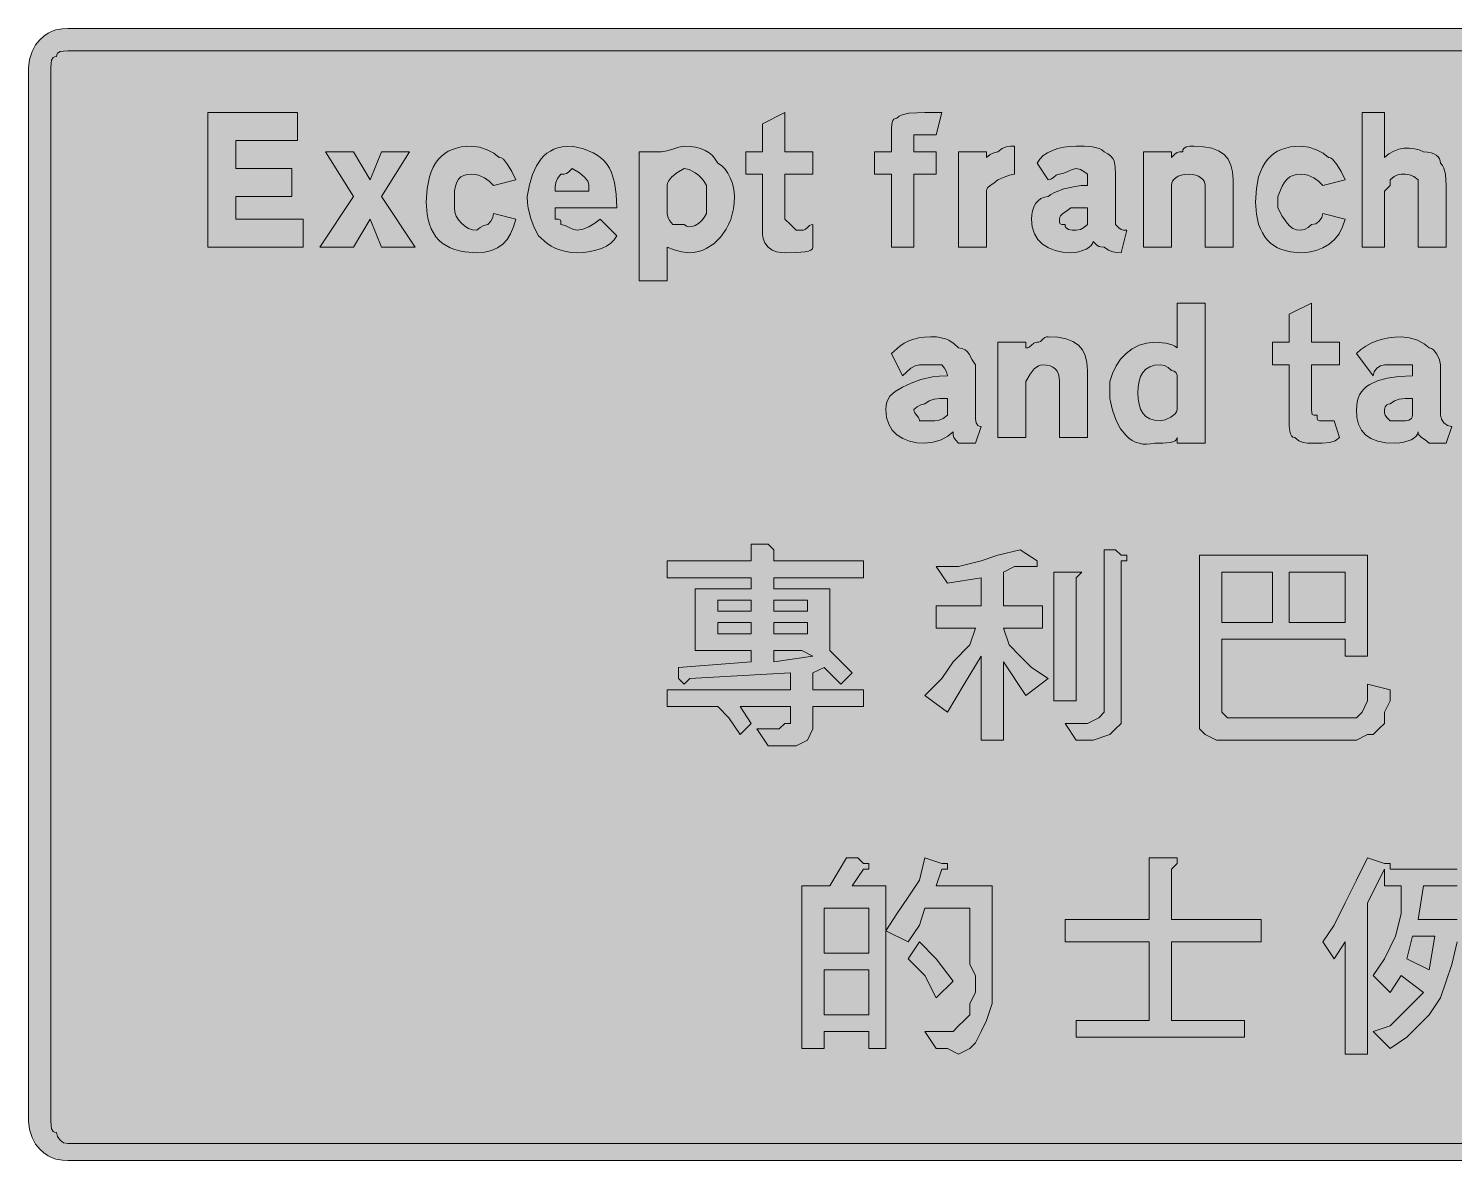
# Model space of a CAD drawing. Header units: metres. Extents: x 12 to 555, y 15 to 257.
# Drawn here: x 12.3 to 317.7, y 14.6 to 257 of the extents above; entities that cross this region are included whole.
import ezdxf

# ---------------------------------------------------------------- set-up
doc = ezdxf.new("R2010")
doc.units = ezdxf.units.M
doc.layers.add('FILL_BLACK_000000', color=7, linetype='Continuous', true_color=0x000000)
doc.layers.add('FILL_WHITE_FFFFFF', color=7, linetype='Continuous', true_color=0xffffff)

msp = doc.modelspace()

# ---------------------------------------------------------------- hatches: boundary and pattern name
at = {"layer": 'FILL_BLACK_000000', "true_color": 0x000000}
h = msp.add_hatch(color=7, dxfattribs=at)
h.dxf.hatch_style = 1
h.paths.add_polyline_path([(548.67, 257.04), (549.55, 256.33), (550.32, 255.84), (550.86, 255.35), (551.02, 255.04), (551.07, 254.64), (552.72, 252.84), (553.26, 251.94), (553.47, 251.04), (554.07, 250.29), (554.48, 249.52), (554.67, 248.64), (554.67, 23.04), (554.61, 22.14), (554.45, 21.26), (554.16, 20.4), (553.77, 19.59), (553.26, 18.83), (552.65, 18.15), (551.91, 17.54), (551.07, 17.04), (550.57, 16.25), (549.96, 15.65), (549.28, 15.23), (548.52, 14.94), (546.85, 14.68), (545.07, 14.64), (20.67, 14.64), (19.56, 14.68), (18.12, 14.94), (17.31, 15.23), (16.45, 15.65), (15.57, 16.25), (14.67, 17.04), (13.79, 18.15), (13.02, 19.59), (12.48, 21.26), (12.27, 23.04), (12.27, 248.64), (12.48, 250.42), (13.02, 252.09), (13.79, 253.53), (14.67, 254.64), (15.57, 255.43), (16.45, 256.03), (17.31, 256.45), (18.12, 256.74), (19.56, 257), (20.67, 257.04), (545.07, 257.04), (548.67, 257.04)])
h.paths.add_polyline_path([(19.02, 252.09), (18.48, 251.73), (18.32, 251.44), (18.27, 251.04), (17.87, 250.99), (17.58, 250.83), (17.22, 250.29), (17.09, 249.52), (17.07, 248.64), (17.07, 23.04), (17.09, 22.16), (17.22, 21.39), (17.58, 20.85), (17.87, 20.69), (18.27, 20.64), (18.48, 19.76), (19.02, 18.99), (19.79, 18.45), (20.67, 18.24), (545.07, 18.24), (545.97, 18.45), (546.87, 18.99), (548.67, 20.64), (549.07, 20.69), (549.36, 20.85), (549.72, 21.39), (549.85, 22.16), (549.87, 23.04), (549.87, 248.64), (549.87, 249.84), (548.67, 251.04), (547.77, 251.73), (546.87, 252.09), (545.97, 252.22), (545.07, 252.24), (20.67, 252.24), (19.79, 252.22), (19.02, 252.09)], flags=16)
h = msp.add_hatch(color=7, dxfattribs=at)
h.dxf.hatch_style = 1
h.paths.add_polyline_path([(56.67, 216.24), (71.07, 216.24), (71.07, 210.24), (50.67, 210.24), (50.67, 239.04), (69.87, 239.04), (69.87, 233.04), (56.67, 233.04), (56.67, 227.04), (68.67, 227.04), (68.67, 221.04), (56.67, 221.04), (56.67, 216.24)])
h = msp.add_hatch(color=7, dxfattribs=at)
h.dxf.hatch_style = 1
h.paths.add_polyline_path([(180.27, 230.64), (180.27, 225.84), (174.27, 225.84), (174.27, 216.24), (175.47, 215.04), (176.67, 213.84), (177.87, 213.84), (178.27, 213.89), (178.58, 214.03), (179.07, 214.44), (179.56, 214.85), (179.87, 214.99), (180.27, 215.04), (180.27, 210.24), (180.16, 209.84), (179.84, 209.55), (179.32, 209.33), (178.62, 209.19), (176.73, 209.06), (174.27, 209.04), (173.37, 209.06), (172.47, 209.19), (171.57, 209.55), (170.67, 210.24), (169.98, 211.14), (169.62, 212.04), (169.49, 212.94), (169.47, 213.84), (169.47, 225.84), (165.87, 225.84), (165.87, 230.64), (169.47, 230.64), (169.47, 236.64), (174.27, 239.04), (174.27, 230.64), (180.27, 230.64)])
h = msp.add_hatch(color=7, dxfattribs=at)
h.dxf.hatch_style = 1
h.paths.add_polyline_path([(197.07, 210.24), (197.07, 225.84), (193.47, 225.84), (193.47, 230.64), (197.07, 230.64), (197.07, 234.24), (197.09, 235.81), (197.22, 236.94), (197.36, 237.33), (197.58, 237.62), (197.87, 237.78), (198.27, 237.84), (198.77, 238.24), (199.38, 238.53), (200.82, 238.89), (202.49, 239.02), (204.27, 239.04), (207.87, 239.04), (206.67, 234.24), (205.47, 234.24), (203.07, 234.24), (201.87, 234.24), (201.87, 233.04), (201.87, 230.64), (206.67, 230.64), (206.67, 225.84), (201.87, 225.84), (201.87, 210.24), (197.07, 210.24)])
h = msp.add_hatch(color=7, dxfattribs=at)
h.dxf.hatch_style = 1
h.paths.add_polyline_path([(303.62, 230.23), (304.66, 230.81), (305.75, 231.19), (306.87, 231.39), (307.99, 231.42), (309.08, 231.3), (310.12, 231.03), (311.07, 230.64), (311.91, 230.59), (312.65, 230.43), (313.26, 230.2), (313.77, 229.89), (314.16, 229.53), (314.45, 229.12), (314.61, 228.69), (314.67, 228.24), (315.07, 227.74), (315.36, 227.15), (315.72, 225.84), (315.87, 223.44), (315.87, 210.24), (309.87, 210.24), (309.87, 222.24), (309.87, 224.64), (308.97, 225.33), (308.07, 225.69), (307.17, 225.82), (306.27, 225.84), (305.52, 225.69), (304.75, 225.33), (303.87, 224.64), (303.87, 223.44), (302.67, 222.24), (302.67, 210.24), (297.87, 210.24), (297.87, 239.04), (302.67, 239.04), (302.67, 229.44), (303.62, 230.23)])
h = msp.add_hatch(color=7, dxfattribs=at)
h.dxf.hatch_style = 1
h.paths.add_polyline_path([(93.87, 230.64), (87.87, 221.04), (95.07, 210.24), (87.87, 210.24), (85.47, 216.24), (81.87, 210.24), (74.67, 210.24), (81.87, 221.04), (75.87, 230.64), (81.87, 230.64), (85.47, 224.64), (87.87, 230.64), (93.87, 230.64)])
h = msp.add_hatch(color=7, dxfattribs=at)
h.dxf.hatch_style = 1
h.paths.add_polyline_path([(108.85, 231.63), (110.52, 231.09), (111.96, 230.32), (113.07, 229.44), (113.52, 229.33), (113.97, 229.03), (114.87, 227.94), (115.77, 226.4), (116.67, 224.64), (111.87, 223.44), (110.95, 224.32), (109.92, 225.09), (108.66, 225.63), (107.92, 225.79), (107.07, 225.84), (106.23, 225.78), (105.5, 225.6), (104.88, 225.27), (104.37, 224.79), (103.98, 224.14), (103.7, 223.31), (103.53, 222.28), (103.47, 221.04), (103.47, 219.84), (103.47, 218.64), (103.58, 217.74), (103.88, 216.88), (104.36, 216.07), (104.97, 215.34), (105.7, 214.73), (106.51, 214.25), (107.37, 213.95), (108.27, 213.84), (109.02, 214.44), (109.79, 214.85), (110.67, 215.04), (111.27, 215.79), (111.68, 216.56), (111.87, 217.44), (116.67, 216.24), (116.16, 214.55), (115.53, 213.09), (114.75, 211.85), (113.82, 210.84), (112.72, 210.05), (111.44, 209.49), (109.96, 209.15), (108.27, 209.04), (105.74, 209.21), (104.6, 209.42), (103.55, 209.71), (102.57, 210.09), (101.69, 210.56), (100.89, 211.11), (100.17, 211.74), (99.54, 212.46), (98.99, 213.26), (98.52, 214.14), (98.15, 215.11), (97.85, 216.17), (97.64, 217.31), (97.47, 219.84), (97.64, 222.77), (98.13, 225.26), (98.49, 226.35), (98.93, 227.33), (99.44, 228.21), (100.02, 228.99), (100.67, 229.67), (101.4, 230.26), (102.18, 230.75), (103.04, 231.15), (103.96, 231.45), (104.93, 231.67), (107.07, 231.84), (108.85, 231.63)])
h = msp.add_hatch(color=7, dxfattribs=at)
h.dxf.hatch_style = 1
h.paths.add_polyline_path([(125.07, 216.24), (125.76, 216.22), (126.12, 216.09), (126.25, 215.73), (126.27, 215.04), (127.17, 214.85), (128.07, 214.44), (128.97, 214.03), (129.87, 213.84), (130.96, 214.05), (132.27, 214.59), (133.58, 215.36), (134.67, 216.24), (138.27, 212.64), (137.71, 211.8), (136.96, 211.06), (136.03, 210.45), (134.97, 209.94), (133.79, 209.55), (132.53, 209.26), (131.22, 209.1), (129.87, 209.04), (128.57, 209.1), (127.38, 209.26), (126.26, 209.55), (125.22, 209.94), (124.23, 210.45), (123.29, 211.06), (121.47, 212.64), (120.59, 214.46), (119.82, 216.39), (119.28, 218.55), (119.12, 219.74), (119.07, 221.04), (119.58, 223.57), (120.23, 225.76), (121.05, 227.62), (122.07, 229.14), (122.66, 229.77), (123.31, 230.32), (124.03, 230.79), (124.81, 231.17), (125.66, 231.46), (126.58, 231.67), (128.67, 231.84), (131.15, 231.27), (133.21, 230.45), (134.09, 229.94), (134.87, 229.35), (135.56, 228.69), (136.17, 227.94), (136.69, 227.11), (137.13, 226.19), (137.78, 224.08), (138.15, 221.57), (138.27, 218.64), (125.07, 218.64), (125.07, 216.24)])
h.paths.add_polyline_path([(132.27, 223.44), (132.21, 223.89), (132.05, 224.34), (131.37, 225.24), (130.25, 226.14), (128.67, 227.04), (127.96, 226.35), (127.47, 225.99), (126.98, 225.86), (126.27, 225.84), (125.58, 224.94), (125.22, 224.04), (125.09, 223.14), (125.07, 222.24), (132.27, 222.24), (132.27, 223.44)], flags=16)
h = msp.add_hatch(color=7, dxfattribs=at)
h.dxf.hatch_style = 1
h.paths.add_polyline_path([(151.58, 231.65), (152.67, 231.84), (153.96, 231.78), (155.15, 231.62), (156.21, 231.33), (157.17, 230.94), (158.01, 230.43), (158.75, 229.82), (159.36, 229.08), (159.87, 228.24), (160.71, 227.68), (161.45, 226.95), (162.06, 226.07), (162.57, 225.09), (162.96, 224.06), (163.25, 223.01), (163.41, 221.99), (163.47, 221.04), (163.41, 219.72), (163.25, 218.46), (163, 217.26), (162.65, 216.13), (162.21, 215.07), (161.7, 214.08), (160.47, 212.34), (159.02, 210.94), (157.4, 209.9), (156.54, 209.53), (155.66, 209.26), (154.77, 209.1), (153.87, 209.04), (152.11, 209.23), (150.57, 209.64), (149.07, 210.24), (149.07, 203.04), (143.07, 203.04), (143.07, 230.64), (147.87, 230.64), (148.96, 230.83), (150.27, 231.24), (151.58, 231.65)])
h.paths.add_polyline_path([(153.76, 214.57), (154.4, 214.64), (155.07, 214.89), (155.74, 215.31), (156.38, 215.88), (156.97, 216.6), (157.47, 217.44), (157.47, 218.64), (157.47, 222.24), (157.47, 223.44), (156.97, 224.28), (156.38, 225.01), (155.74, 225.63), (155.07, 226.14), (153.76, 226.82), (152.67, 227.04), (151.1, 226.14), (149.97, 225.24), (149.3, 224.34), (149.13, 223.89), (149.07, 223.44), (149.07, 217.44), (149.22, 216.69), (149.58, 215.92), (150.27, 215.04), (152.67, 215.04), (153.17, 214.7), (153.76, 214.57)], flags=16)
h = msp.add_hatch(color=7, dxfattribs=at)
h.dxf.hatch_style = 1
h.paths.add_polyline_path([(211.47, 230.64), (217.47, 230.64), (217.47, 229.44), (218.22, 230.04), (218.99, 230.45), (219.87, 230.64), (220.77, 231.33), (221.67, 231.69), (222.57, 231.82), (223.47, 231.84), (223.47, 225.84), (222.4, 225.65), (221.22, 225.24), (219.87, 224.64), (218.99, 223.93), (218.22, 223.44), (217.68, 222.95), (217.52, 222.64), (217.47, 222.24), (217.47, 210.24), (211.47, 210.24), (211.47, 230.64)])
h = msp.add_hatch(color=7, dxfattribs=at)
h.dxf.hatch_style = 1
h.paths.add_polyline_path([(245.37, 209.06), (244.47, 209.19), (243.57, 209.55), (242.67, 210.24), (241.96, 210.26), (241.47, 210.39), (240.98, 210.75), (240.27, 211.44), (240.16, 210.99), (239.86, 210.56), (239.38, 210.15), (238.77, 209.79), (237.23, 209.25), (236.37, 209.09), (235.47, 209.04), (233.73, 209.15), (232.13, 209.49), (230.7, 210.05), (229.47, 210.84), (228.46, 211.85), (227.71, 213.09), (227.23, 214.55), (227.07, 216.24), (227.13, 217.14), (227.29, 218), (227.58, 218.81), (227.97, 219.54), (228.48, 220.15), (229.1, 220.63), (229.83, 220.93), (230.67, 221.04), (231.23, 221.49), (231.98, 221.92), (233.97, 222.69), (236.41, 223.23), (237.72, 223.39), (239.07, 223.44), (239.07, 224.64), (239.07, 225.84), (238.32, 226.44), (237.55, 226.85), (236.67, 227.04), (235.77, 226.85), (234.87, 226.44), (233.97, 226.03), (233.07, 225.84), (232.67, 225.79), (232.36, 225.65), (231.87, 225.24), (231.38, 224.83), (231.07, 224.69), (230.67, 224.64), (228.27, 228.24), (228.83, 229.08), (229.58, 229.82), (230.51, 230.43), (231.57, 230.94), (232.75, 231.33), (234.01, 231.62), (235.32, 231.78), (236.67, 231.84), (238.45, 231.82), (240.12, 231.69), (241.56, 231.33), (242.17, 231.04), (242.67, 230.64), (243.46, 230.19), (244.06, 229.72), (244.48, 229.23), (244.77, 228.69), (245.03, 227.43), (245.07, 225.84), (245.07, 215.04), (245.78, 214.35), (246.27, 213.99), (246.76, 213.86), (247.47, 213.84), (246.27, 209.04), (245.37, 209.06)])
h.paths.add_polyline_path([(233.22, 215.19), (233.58, 215.06), (234.27, 215.04), (234.32, 214.64), (234.48, 214.35), (235.02, 213.99), (235.79, 213.86), (236.67, 213.84), (237.55, 214.03), (238.32, 214.44), (239.07, 215.04), (239.07, 218.64), (235.47, 218.64), (234.59, 217.93), (233.82, 217.44), (233.28, 216.95), (233.12, 216.64), (233.07, 216.24), (233.09, 215.55), (233.22, 215.19)], flags=16)
h = msp.add_hatch(color=7, dxfattribs=at)
h.dxf.hatch_style = 1
h.paths.add_polyline_path([(264.27, 210.24), (264.27, 222.24), (264.27, 223.44), (264.21, 223.89), (264.05, 224.32), (263.76, 224.73), (263.37, 225.09), (262.86, 225.4), (262.25, 225.63), (261.51, 225.79), (260.67, 225.84), (259.83, 225.79), (259.1, 225.63), (258.48, 225.4), (257.97, 225.09), (257.58, 224.73), (257.29, 224.32), (257.13, 223.89), (257.07, 223.44), (257.07, 222.24), (257.07, 210.24), (251.07, 210.24), (251.07, 230.64), (257.07, 230.64), (257.07, 229.44), (257.78, 230.13), (258.27, 230.49), (258.76, 230.62), (259.47, 230.64), (259.52, 231.04), (259.68, 231.33), (260.22, 231.69), (260.99, 231.82), (261.87, 231.84), (263.95, 231.73), (265.71, 231.39), (267.16, 230.83), (268.32, 230.04), (269.19, 229.03), (269.8, 227.79), (270.16, 226.33), (270.27, 224.64), (270.27, 210.24), (264.27, 210.24)])
h = msp.add_hatch(color=7, dxfattribs=at)
h.dxf.hatch_style = 1
h.paths.add_polyline_path([(286.45, 231.63), (288.12, 231.09), (289.56, 230.32), (290.67, 229.44), (291.12, 229.33), (291.57, 229.03), (292.47, 227.94), (293.37, 226.4), (294.27, 224.64), (289.47, 223.44), (288.55, 224.32), (287.52, 225.09), (286.26, 225.63), (285.52, 225.79), (284.67, 225.84), (283.82, 225.78), (283.08, 225.6), (282.41, 225.27), (281.82, 224.79), (281.28, 224.14), (280.79, 223.31), (279.87, 221.04), (279.87, 219.84), (279.87, 218.64), (280.79, 216.88), (281.82, 215.34), (282.41, 214.73), (283.08, 214.25), (283.82, 213.95), (284.67, 213.84), (285.55, 214.03), (286.32, 214.44), (287.07, 215.04), (287.95, 215.25), (288.72, 215.79), (289.26, 216.56), (289.47, 217.44), (294.27, 216.24), (293.71, 214.55), (292.94, 213.09), (291.97, 211.85), (290.82, 210.84), (289.5, 210.05), (288.03, 209.49), (286.41, 209.15), (284.67, 209.04), (282.53, 209.21), (280.64, 209.71), (279.78, 210.09), (279, 210.56), (278.27, 211.11), (277.62, 211.74), (277.04, 212.46), (276.53, 213.26), (276.09, 214.14), (275.73, 215.11), (275.24, 217.31), (275.07, 219.84), (275.24, 222.77), (275.73, 225.26), (276.09, 226.35), (276.53, 227.33), (277.04, 228.21), (277.62, 228.99), (278.27, 229.67), (279, 230.26), (279.78, 230.75), (280.64, 231.15), (281.56, 231.45), (282.53, 231.67), (284.67, 231.84), (286.45, 231.63)])
h = msp.add_hatch(color=7, dxfattribs=at)
h.dxf.hatch_style = 1
h.paths.add_polyline_path([(264.27, 198.24), (264.27, 168.24), (258.27, 168.24), (258.27, 169.44), (258.16, 169.04), (257.86, 168.75), (257.38, 168.53), (256.77, 168.39), (255.23, 168.26), (253.47, 168.24), (252.58, 168.07), (251.73, 168.01), (250.9, 168.06), (250.11, 168.22), (249.36, 168.48), (248.64, 168.85), (247.96, 169.32), (247.32, 169.89), (246.17, 171.32), (245.2, 173.13), (244.43, 175.31), (243.87, 177.84), (243.87, 179.04), (243.87, 180.24), (243.87, 181.44), (244.43, 183.18), (245.2, 184.78), (246.17, 186.21), (247.32, 187.44), (248.64, 188.45), (250.11, 189.2), (251.73, 189.68), (253.47, 189.84), (255.87, 189.69), (257.18, 189.33), (257.77, 189.04), (258.27, 188.64), (258.27, 198.24), (264.27, 198.24)])
h.paths.add_polyline_path([(258.27, 182.64), (258.22, 183.04), (258.08, 183.33), (257.67, 183.69), (257.07, 183.84), (256.32, 184.44), (255.55, 184.85), (254.67, 185.04), (253.43, 184.93), (252.4, 184.61), (251.57, 184.09), (250.92, 183.39), (250.44, 182.52), (250.11, 181.5), (249.93, 180.33), (249.87, 179.04), (249.93, 177.75), (250.11, 176.58), (250.44, 175.56), (250.92, 174.69), (251.57, 173.99), (252.4, 173.47), (253.43, 173.15), (254.67, 173.04), (255.74, 173.25), (256.92, 173.79), (257.88, 174.56), (258.16, 174.99), (258.27, 175.44), (258.27, 180.24), (258.27, 182.64)], flags=16)
h = msp.add_hatch(color=7, dxfattribs=at)
h.dxf.hatch_style = 1
h.paths.add_polyline_path([(293.07, 189.84), (293.07, 185.04), (287.07, 185.04), (287.07, 175.44), (287.09, 174.75), (287.22, 174.39), (287.58, 174.26), (288.27, 174.24), (288.29, 173.55), (288.42, 173.19), (288.78, 173.06), (289.47, 173.04), (290.67, 173.04), (291.87, 173.04), (293.07, 169.44), (292.13, 168.75), (290.97, 168.39), (289.36, 168.26), (287.07, 168.24), (286.17, 168.26), (285.27, 168.39), (284.37, 168.75), (283.47, 169.44), (283.07, 169.55), (282.78, 169.83), (282.56, 170.26), (282.42, 170.79), (282.29, 171.97), (282.27, 173.04), (282.27, 185.04), (278.67, 185.04), (278.67, 189.84), (282.27, 189.84), (282.27, 195.84), (287.07, 198.24), (287.07, 189.84), (293.07, 189.84)])
h = msp.add_hatch(color=7, dxfattribs=at)
h.dxf.hatch_style = 1
h.paths.add_polyline_path([(211.47, 168.24), (210.78, 168.95), (210.42, 169.44), (210.29, 169.93), (210.27, 170.64), (209.16, 169.76), (207.72, 168.99), (206.05, 168.45), (204.27, 168.24), (202.53, 168.35), (200.93, 168.69), (199.5, 169.25), (198.27, 170.04), (197.26, 171.05), (196.51, 172.29), (196.03, 173.75), (195.87, 175.44), (195.93, 176.29), (196.1, 177.03), (196.38, 177.7), (196.77, 178.29), (197.28, 178.83), (197.9, 179.32), (199.47, 180.24), (201.31, 181.12), (203.37, 181.89), (205.88, 182.43), (207.38, 182.59), (209.07, 182.64), (208.88, 183.52), (208.47, 184.29), (207.87, 185.04), (205.47, 185.04), (203.07, 185.04), (202.17, 184.83), (201.27, 184.29), (199.47, 182.64), (197.07, 187.44), (198.89, 189.02), (199.83, 189.63), (200.82, 190.14), (201.86, 190.53), (202.98, 190.82), (204.17, 190.98), (205.47, 191.04), (206.71, 190.99), (207.76, 190.83), (208.63, 190.6), (209.37, 190.29), (210.53, 189.52), (211.47, 188.64), (212.26, 188.53), (212.88, 188.25), (213.35, 187.82), (213.72, 187.29), (214.34, 186.11), (215.07, 185.04), (215.07, 174.24), (215.09, 173.36), (215.22, 172.59), (215.58, 172.05), (215.87, 171.89), (216.27, 171.84), (215.07, 168.24), (211.47, 168.24)])
h.paths.add_polyline_path([(202.06, 174.73), (202.47, 174.24), (202.88, 173.75), (203.02, 173.44), (203.07, 173.04), (205.47, 173.04), (206.37, 173.06), (207.27, 173.19), (208.17, 173.55), (209.07, 174.24), (209.07, 177.84), (207.48, 177.82), (206.22, 177.69), (205.19, 177.33), (204.27, 176.64), (203.39, 176.45), (202.62, 176.04), (201.87, 175.44), (201.92, 175.04), (202.06, 174.73)], flags=16)
h = msp.add_hatch(color=7, dxfattribs=at)
h.dxf.hatch_style = 1
h.paths.add_polyline_path([(233.07, 169.44), (233.07, 181.44), (233.01, 182.28), (232.85, 183.01), (232.56, 183.63), (232.17, 184.14), (231.66, 184.53), (231.05, 184.82), (230.31, 184.98), (229.47, 185.04), (229.02, 184.98), (228.57, 184.82), (227.67, 184.14), (226.77, 183.01), (225.87, 181.44), (225.87, 169.44), (219.87, 169.44), (219.87, 189.84), (225.87, 189.84), (225.87, 188.64), (226.27, 188.69), (226.58, 188.83), (227.07, 189.24), (227.56, 189.65), (227.87, 189.79), (228.27, 189.84), (228.67, 189.89), (228.98, 190.03), (229.47, 190.44), (229.96, 190.85), (230.27, 190.99), (230.67, 191.04), (232.75, 190.93), (234.51, 190.59), (235.96, 190.03), (237.12, 189.24), (237.99, 188.23), (238.6, 186.99), (238.96, 185.53), (239.07, 183.84), (239.07, 182.64), (239.07, 169.44), (233.07, 169.44)])
h = msp.add_hatch(color=7, dxfattribs=at)
h.dxf.hatch_style = 1
h.paths.add_polyline_path([(312.27, 168.24), (311.39, 168.95), (310.62, 169.44), (310.08, 169.93), (309.92, 170.24), (309.87, 170.64), (309.76, 170.19), (309.46, 169.76), (308.98, 169.35), (308.37, 168.99), (306.83, 168.45), (305.97, 168.29), (305.07, 168.24), (302.99, 168.35), (301.23, 168.69), (299.78, 169.25), (298.62, 170.04), (297.75, 171.05), (297.14, 172.29), (296.78, 173.75), (296.67, 175.44), (296.84, 177.13), (297.06, 177.89), (297.36, 178.59), (297.76, 179.24), (298.25, 179.83), (298.84, 180.36), (299.52, 180.84), (301.18, 181.63), (303.25, 182.19), (305.74, 182.53), (308.67, 182.64), (308.67, 185.04), (306.27, 185.04), (302.67, 185.04), (301.79, 184.83), (301.02, 184.29), (300.48, 183.52), (300.27, 182.64), (296.67, 187.44), (297.62, 188.28), (298.68, 189.02), (299.81, 189.63), (301.02, 190.14), (302.28, 190.53), (303.59, 190.82), (304.92, 190.98), (306.27, 191.04), (308.05, 190.83), (309.72, 190.29), (311.16, 189.52), (312.27, 188.64), (312.72, 188.53), (313.15, 188.25), (313.92, 187.29), (314.46, 186.11), (314.67, 185.04), (314.67, 174.24), (314.88, 173.36), (315.42, 172.59), (316.19, 172.05), (317.07, 171.84), (315.87, 168.24), (312.27, 168.24)])
h.paths.add_polyline_path([(302.82, 174.24), (303.18, 173.75), (303.87, 173.04), (306.27, 173.04), (307.15, 173.06), (307.92, 173.19), (308.46, 173.55), (308.62, 173.84), (308.67, 174.24), (308.67, 177.84), (307.08, 177.82), (305.82, 177.69), (304.79, 177.33), (303.87, 176.64), (303.47, 176.59), (303.18, 176.45), (302.82, 176.04), (302.67, 175.44), (302.69, 174.73), (302.82, 174.24)], flags=16)
h = msp.add_hatch(color=7, dxfattribs=at)
h.dxf.hatch_style = 1
h.paths.add_polyline_path([(171.87, 144.24), (171.87, 143.04), (191.07, 143.04), (191.07, 139.44), (171.87, 139.44), (171.87, 137.04), (183.87, 137.04), (183.87, 123.84), (188.67, 119.04), (186.27, 116.64), (182.67, 120.24), (180.27, 119.04), (180.27, 115.44), (191.07, 115.44), (191.07, 111.84), (180.27, 111.84), (180.27, 109.44), (180.27, 107.04), (179.07, 104.64), (176.67, 103.44), (174.27, 103.44), (170.67, 103.44), (168.27, 107.04), (173.07, 107.04), (174.27, 108.24), (175.47, 108.24), (175.47, 109.44), (175.47, 111.84), (164.67, 111.84), (167.07, 108.24), (164.67, 105.84), (162.27, 109.44), (159.87, 111.84), (149.07, 111.84), (149.07, 115.44), (175.47, 115.44), (175.47, 119.04), (153.87, 117.84), (152.67, 116.64), (151.47, 117.84), (151.47, 120.24), (167.07, 121.44), (167.07, 123.84), (155.07, 123.84), (155.07, 137.04), (167.07, 137.04), (167.07, 139.44), (149.07, 139.44), (149.07, 143.04), (167.07, 143.04), (167.07, 146.64), (170.67, 146.64), (171.87, 145.44), (171.87, 144.24)])
h.paths.add_polyline_path([(177.87, 123.84), (171.87, 123.84), (171.87, 121.44), (180.27, 122.64), (177.87, 123.84)], flags=16)
h.paths.add_polyline_path([(179.07, 132.24), (179.07, 134.64), (171.87, 134.64), (171.87, 132.24), (179.07, 132.24)], flags=16)
h.paths.add_polyline_path([(171.87, 127.44), (179.07, 127.44), (179.07, 129.84), (171.87, 129.84), (171.87, 127.44)], flags=16)
h.paths.add_polyline_path([(159.87, 134.64), (159.87, 132.24), (167.07, 132.24), (167.07, 134.64), (159.87, 134.64)], flags=16)
h.paths.add_polyline_path([(167.07, 129.84), (159.87, 129.84), (159.87, 127.44), (167.07, 127.44), (167.07, 129.84)], flags=16)
h = msp.add_hatch(color=7, dxfattribs=at)
h.dxf.hatch_style = 1
h.paths.add_polyline_path([(211.47, 141.84), (216.27, 143.04), (219.87, 144.24), (224.67, 145.44), (228.27, 143.04), (228.27, 141.84), (227.07, 141.84), (225.87, 141.84), (223.47, 141.84), (221.07, 140.64), (221.07, 133.44), (229.47, 133.44), (229.47, 128.64), (221.07, 128.64), (222.27, 125.04), (224.67, 122.64), (227.07, 120.24), (230.67, 117.84), (225.87, 114.24), (221.07, 121.44), (221.07, 104.64), (216.27, 104.64), (216.27, 122.64), (212.67, 116.64), (209.07, 110.64), (204.27, 114.24), (207.87, 117.84), (210.27, 121.44), (213.87, 125.04), (215.07, 128.64), (206.67, 128.64), (206.67, 133.44), (216.27, 133.44), (216.27, 139.44), (209.07, 138.24), (206.67, 141.84), (211.47, 141.84)])
h = msp.add_hatch(color=7, dxfattribs=at)
h.dxf.hatch_style = 1
h.paths.add_polyline_path([(239.07, 108.24), (241.47, 109.44), (242.67, 110.64), (242.67, 113.04), (242.67, 145.44), (245.07, 145.44), (246.27, 144.24), (247.47, 144.24), (247.47, 143.04), (246.27, 143.04), (246.27, 110.64), (246.27, 108.24), (245.07, 107.04), (243.87, 105.84), (240.27, 104.64), (236.67, 104.64), (234.27, 108.24), (239.07, 108.24)])
h = msp.add_hatch(color=7, dxfattribs=at)
h.dxf.hatch_style = 1
h.paths.add_polyline_path([(294.27, 122.64), (294.27, 126.24), (267.87, 126.24), (267.87, 111.84), (267.87, 110.64), (269.07, 109.44), (270.27, 109.44), (294.27, 109.44), (296.67, 109.44), (297.87, 110.64), (299.07, 113.04), (299.07, 116.64), (303.87, 115.44), (303.87, 113.04), (302.67, 110.64), (302.67, 108.24), (301.47, 107.04), (300.27, 105.84), (299.07, 105.84), (296.67, 104.64), (294.27, 104.64), (269.07, 104.64), (266.67, 104.64), (264.27, 105.84), (263.07, 107.04), (263.07, 109.44), (263.07, 144.24), (299.07, 144.24), (299.07, 122.64), (294.27, 122.64)])
h.paths.add_polyline_path([(267.87, 140.64), (267.87, 129.84), (278.67, 129.84), (278.67, 140.64), (267.87, 140.64)], flags=16)
h.paths.add_polyline_path([(294.27, 140.64), (282.27, 140.64), (282.27, 129.84), (294.27, 129.84), (294.27, 140.64)], flags=16)
h = msp.add_hatch(color=7, dxfattribs=at)
h.dxf.hatch_style = 1
h.paths.add_polyline_path([(231.87, 140.64), (235.47, 140.64), (236.67, 140.64), (237.87, 140.64), (236.67, 139.44), (236.67, 138.24), (236.67, 113.04), (231.87, 113.04), (231.87, 140.64)])
h = msp.add_hatch(color=7, dxfattribs=at)
h.dxf.hatch_style = 1
h.paths.add_polyline_path([(192.27, 78.24), (192.27, 77.04), (191.07, 77.04), (188.67, 73.44), (195.87, 73.44), (195.87, 38.64), (192.27, 38.64), (192.27, 42.24), (182.67, 42.24), (182.67, 38.64), (177.87, 38.64), (177.87, 73.44), (183.87, 73.44), (187.47, 79.44), (189.87, 79.44), (191.07, 78.24), (192.27, 78.24)])
h.paths.add_polyline_path([(182.67, 68.64), (182.67, 59.04), (192.27, 59.04), (192.27, 68.64), (182.67, 68.64)], flags=16)
h.paths.add_polyline_path([(192.27, 55.44), (182.67, 55.44), (182.67, 45.84), (192.27, 45.84), (192.27, 55.44)], flags=16)
h = msp.add_hatch(color=7, dxfattribs=at)
h.dxf.hatch_style = 1
h.paths.add_polyline_path([(209.07, 78.24), (209.07, 77.04), (207.87, 77.04), (206.67, 73.44), (218.67, 73.44), (218.67, 56.64), (218.67, 51.84), (218.67, 48.24), (217.47, 44.64), (216.27, 42.24), (215.07, 39.84), (213.87, 38.64), (211.47, 37.44), (209.07, 38.64), (206.67, 38.64), (204.27, 42.24), (207.87, 42.24), (210.27, 42.24), (211.47, 43.44), (212.67, 44.64), (213.87, 45.84), (213.87, 48.24), (215.07, 50.64), (215.07, 54.24), (213.87, 56.64), (213.87, 68.64), (204.27, 68.64), (203.07, 65.04), (200.67, 61.44), (195.87, 63.84), (198.27, 67.44), (200.67, 71.04), (203.07, 74.64), (204.27, 79.44), (207.87, 78.24), (209.07, 78.24)])
h = msp.add_hatch(color=7, dxfattribs=at)
h.dxf.hatch_style = 1
h.paths.add_polyline_path([(258.27, 79.44), (258.27, 78.24), (257.07, 77.04), (257.07, 66.24), (276.27, 66.24), (276.27, 61.44), (257.07, 61.44), (257.07, 44.64), (272.67, 44.64), (272.67, 41.04), (236.67, 41.04), (236.67, 44.64), (252.27, 44.64), (252.27, 61.44), (234.27, 61.44), (234.27, 66.24), (252.27, 66.24), (252.27, 79.44), (255.87, 79.44), (258.27, 79.44)])
h = msp.add_hatch(color=7, dxfattribs=at)
h.dxf.hatch_style = 1
h.paths.add_polyline_path([(294.27, 69.84), (296.67, 74.64), (299.07, 79.44), (302.67, 78.24), (303.87, 78.24), (303.87, 77.04), (318.27, 77.04), (318.27, 73.44), (311.07, 73.44), (309.87, 66.24), (318.27, 66.24), (318.27, 61.44), (317.07, 56.64), (315.87, 53.04), (314.67, 49.44), (312.27, 45.84), (309.87, 43.44), (307.47, 41.04), (303.87, 38.64), (300.27, 42.24), (303.87, 43.44), (306.27, 45.84), (308.67, 48.24), (311.07, 50.64), (306.27, 54.24), (303.87, 50.64), (300.27, 54.24), (302.67, 57.84), (305.07, 62.64), (306.27, 67.44), (306.27, 73.44), (302.67, 73.44), (302.67, 77.04), (299.07, 69.84), (299.07, 37.44), (294.27, 37.44), (294.27, 61.44), (291.87, 57.84), (289.47, 61.44), (291.87, 65.04), (294.27, 69.84)])
h.paths.add_polyline_path([(312.27, 55.44), (313.47, 62.64), (308.67, 62.64), (307.47, 57.84), (312.27, 55.44)], flags=16)
h = msp.add_hatch(color=7, dxfattribs=at)
h.dxf.hatch_style = 1
h.paths.add_polyline_path([(206.67, 57.84), (210.27, 53.04), (206.67, 49.44), (204.27, 54.24), (200.67, 57.84), (203.07, 61.44), (206.67, 57.84)])
at = {"layer": 'FILL_WHITE_FFFFFF', "true_color": 0xffffff}
h = msp.add_hatch(color=7, dxfattribs=at)
h.dxf.hatch_style = 1
h.paths.add_polyline_path([(545.07, 252.24), (545.97, 252.22), (546.87, 252.09), (547.77, 251.73), (548.67, 251.04), (549.07, 250.99), (549.36, 250.83), (549.72, 250.29), (549.85, 249.52), (549.87, 248.64), (549.87, 23.04), (549.85, 22.16), (549.72, 21.39), (549.36, 20.85), (549.07, 20.69), (548.67, 20.64), (546.87, 18.99), (545.97, 18.45), (545.07, 18.24), (20.67, 18.24), (19.79, 18.45), (19.02, 18.99), (18.48, 19.76), (18.27, 20.64), (17.87, 20.69), (17.58, 20.85), (17.22, 21.39), (17.09, 22.16), (17.07, 23.04), (17.07, 248.64), (17.09, 249.52), (17.22, 250.29), (17.58, 250.83), (17.87, 250.99), (18.27, 251.04), (18.32, 251.44), (18.48, 251.73), (19.02, 252.09), (19.79, 252.22), (20.67, 252.24), (545.07, 252.24)])

# ---------------------------------------------------------------- linework, layer by layer
at = {"layer": 'FILL_BLACK_000000', "lineweight": 0, "true_color": 0x000000}
for points in [[(545.07, 14.64), (20.67, 14.64), (19.56, 14.68), (18.12, 14.94), (17.31, 15.23), (16.45, 15.65), (15.57, 16.25), (14.67, 17.04), (13.79, 18.15), (13.02, 19.59), (12.48, 21.26), (12.27, 23.04), (12.27, 248.64), (12.48, 250.42), (13.02, 252.09), (13.79, 253.53), (14.67, 254.64), (15.57, 255.43), (16.45, 256.03), (17.31, 256.45), (18.12, 256.74), (19.56, 257), (20.67, 257.04), (545.07, 257.04)], [(545.07, 252.24), (20.67, 252.24), (19.79, 252.22), (19.02, 252.09), (18.48, 251.73), (18.32, 251.44), (18.27, 251.04), (17.87, 250.99), (17.58, 250.83), (17.22, 250.29), (17.09, 249.52), (17.07, 248.64), (17.07, 23.04), (17.09, 22.16), (17.22, 21.39), (17.58, 20.85), (17.87, 20.69), (18.27, 20.64), (18.48, 19.76), (19.02, 18.99), (19.79, 18.45), (20.67, 18.24), (545.07, 18.24)], [(318.27, 61.44), (317.07, 56.64), (315.87, 53.04), (314.67, 49.44), (312.27, 45.84), (309.87, 43.44), (307.47, 41.04), (303.87, 38.64), (300.27, 42.24), (303.87, 43.44), (306.27, 45.84), (308.67, 48.24), (311.07, 50.64), (306.27, 54.24), (303.87, 50.64), (300.27, 54.24), (302.67, 57.84), (305.07, 62.64), (306.27, 67.44), (306.27, 73.44), (302.67, 73.44), (302.67, 77.04), (299.07, 69.84), (299.07, 37.44), (294.27, 37.44), (294.27, 61.44), (291.87, 57.84), (289.47, 61.44), (291.87, 65.04), (294.27, 69.84), (296.67, 74.64), (299.07, 79.44), (302.67, 78.24), (303.87, 78.24), (303.87, 77.04), (318.27, 77.04)], [(318.27, 73.44), (311.07, 73.44), (309.87, 66.24), (318.27, 66.24)]]:
    msp.add_lwpolyline(points, dxfattribs=at)
for points in [[(56.67, 216.24), (71.07, 216.24), (71.07, 210.24), (50.67, 210.24), (50.67, 239.04), (69.87, 239.04), (69.87, 233.04), (56.67, 233.04), (56.67, 227.04), (68.67, 227.04), (68.67, 221.04), (56.67, 221.04)], [(180.27, 230.64), (180.27, 225.84), (174.27, 225.84), (174.27, 216.24), (175.47, 215.04), (176.67, 213.84), (177.87, 213.84), (178.27, 213.89), (178.58, 214.03), (179.07, 214.44), (179.56, 214.85), (179.87, 214.99), (180.27, 215.04), (180.27, 210.24), (180.16, 209.84), (179.84, 209.55), (179.32, 209.33), (178.62, 209.19), (176.73, 209.06), (174.27, 209.04), (173.37, 209.06), (172.47, 209.19), (171.57, 209.55), (170.67, 210.24), (169.98, 211.14), (169.62, 212.04), (169.49, 212.94), (169.47, 213.84), (169.47, 225.84), (165.87, 225.84), (165.87, 230.64), (169.47, 230.64), (169.47, 236.64), (174.27, 239.04), (174.27, 230.64)], [(197.07, 210.24), (197.07, 225.84), (193.47, 225.84), (193.47, 230.64), (197.07, 230.64), (197.07, 234.24), (197.09, 235.81), (197.22, 236.94), (197.36, 237.33), (197.58, 237.62), (197.87, 237.78), (198.27, 237.84), (198.77, 238.24), (199.38, 238.53), (200.82, 238.89), (202.49, 239.02), (204.27, 239.04), (207.87, 239.04), (206.67, 234.24), (205.47, 234.24), (203.07, 234.24), (201.87, 234.24), (201.87, 233.04), (201.87, 230.64), (206.67, 230.64), (206.67, 225.84), (201.87, 225.84), (201.87, 210.24)], [(303.62, 230.23), (304.66, 230.81), (305.75, 231.19), (306.87, 231.39), (307.99, 231.42), (309.08, 231.3), (310.12, 231.03), (311.07, 230.64), (311.91, 230.59), (312.65, 230.43), (313.26, 230.2), (313.77, 229.89), (314.16, 229.53), (314.45, 229.12), (314.61, 228.69), (314.67, 228.24), (315.07, 227.74), (315.36, 227.15), (315.72, 225.84), (315.87, 223.44), (315.87, 210.24), (309.87, 210.24), (309.87, 222.24), (309.87, 224.64), (308.97, 225.33), (308.07, 225.69), (307.17, 225.82), (306.27, 225.84), (305.52, 225.69), (304.75, 225.33), (303.87, 224.64), (303.87, 223.44), (302.67, 222.24), (302.67, 210.24), (297.87, 210.24), (297.87, 239.04), (302.67, 239.04), (302.67, 229.44)], [(93.87, 230.64), (87.87, 221.04), (95.07, 210.24), (87.87, 210.24), (85.47, 216.24), (81.87, 210.24), (74.67, 210.24), (81.87, 221.04), (75.87, 230.64), (81.87, 230.64), (85.47, 224.64), (87.87, 230.64)], [(108.85, 231.63), (110.52, 231.09), (111.96, 230.32), (113.07, 229.44), (113.52, 229.33), (113.97, 229.03), (114.87, 227.94), (115.77, 226.4), (116.67, 224.64), (111.87, 223.44), (110.95, 224.32), (109.92, 225.09), (108.66, 225.63), (107.92, 225.79), (107.07, 225.84), (106.23, 225.78), (105.5, 225.6), (104.88, 225.27), (104.37, 224.79), (103.98, 224.14), (103.7, 223.31), (103.53, 222.28), (103.47, 221.04), (103.47, 219.84), (103.47, 218.64), (103.58, 217.74), (103.88, 216.88), (104.36, 216.07), (104.97, 215.34), (105.7, 214.73), (106.51, 214.25), (107.37, 213.95), (108.27, 213.84), (109.02, 214.44), (109.79, 214.85), (110.67, 215.04), (111.27, 215.79), (111.68, 216.56), (111.87, 217.44), (116.67, 216.24), (116.16, 214.55), (115.53, 213.09), (114.75, 211.85), (113.82, 210.84), (112.72, 210.05), (111.44, 209.49), (109.96, 209.15), (108.27, 209.04), (105.74, 209.21), (104.6, 209.42), (103.55, 209.71), (102.57, 210.09), (101.69, 210.56), (100.89, 211.11), (100.17, 211.74), (99.54, 212.46), (98.99, 213.26), (98.52, 214.14), (98.15, 215.11), (97.85, 216.17), (97.64, 217.31), (97.47, 219.84), (97.64, 222.77), (98.13, 225.26), (98.49, 226.35), (98.93, 227.33), (99.44, 228.21), (100.02, 228.99), (100.67, 229.67), (101.4, 230.26), (102.18, 230.75), (103.04, 231.15), (103.96, 231.45), (104.93, 231.67), (107.07, 231.84)], [(125.07, 216.24), (125.76, 216.22), (126.12, 216.09), (126.25, 215.73), (126.27, 215.04), (127.17, 214.85), (128.07, 214.44), (128.97, 214.03), (129.87, 213.84), (130.96, 214.05), (132.27, 214.59), (133.58, 215.36), (134.67, 216.24), (138.27, 212.64), (137.71, 211.8), (136.96, 211.06), (136.03, 210.45), (134.97, 209.94), (133.79, 209.55), (132.53, 209.26), (131.22, 209.1), (129.87, 209.04), (128.57, 209.1), (127.38, 209.26), (126.26, 209.55), (125.22, 209.94), (124.23, 210.45), (123.29, 211.06), (121.47, 212.64), (120.59, 214.46), (119.82, 216.39), (119.28, 218.55), (119.12, 219.74), (119.07, 221.04), (119.58, 223.57), (120.23, 225.76), (121.05, 227.62), (122.07, 229.14), (122.66, 229.77), (123.31, 230.32), (124.03, 230.79), (124.81, 231.17), (125.66, 231.46), (126.58, 231.67), (128.67, 231.84), (131.15, 231.27), (133.21, 230.45), (134.09, 229.94), (134.87, 229.35), (135.56, 228.69), (136.17, 227.94), (136.69, 227.11), (137.13, 226.19), (137.78, 224.08), (138.15, 221.57), (138.27, 218.64), (125.07, 218.64)], [(151.58, 231.65), (152.67, 231.84), (153.96, 231.78), (155.15, 231.62), (156.21, 231.33), (157.17, 230.94), (158.01, 230.43), (158.75, 229.82), (159.36, 229.08), (159.87, 228.24), (160.71, 227.68), (161.45, 226.95), (162.06, 226.07), (162.57, 225.09), (162.96, 224.06), (163.25, 223.01), (163.41, 221.99), (163.47, 221.04), (163.41, 219.72), (163.25, 218.46), (163, 217.26), (162.65, 216.13), (162.21, 215.07), (161.7, 214.08), (160.47, 212.34), (159.02, 210.94), (157.4, 209.9), (156.54, 209.53), (155.66, 209.26), (154.77, 209.1), (153.87, 209.04), (152.11, 209.23), (150.57, 209.64), (149.07, 210.24), (149.07, 203.04), (143.07, 203.04), (143.07, 230.64), (147.87, 230.64), (148.96, 230.83), (150.27, 231.24)], [(211.47, 230.64), (217.47, 230.64), (217.47, 229.44), (218.22, 230.04), (218.99, 230.45), (219.87, 230.64), (220.77, 231.33), (221.67, 231.69), (222.57, 231.82), (223.47, 231.84), (223.47, 225.84), (222.4, 225.65), (221.22, 225.24), (219.87, 224.64), (218.99, 223.93), (218.22, 223.44), (217.68, 222.95), (217.52, 222.64), (217.47, 222.24), (217.47, 210.24), (211.47, 210.24)], [(245.37, 209.06), (244.47, 209.19), (243.57, 209.55), (242.67, 210.24), (241.96, 210.26), (241.47, 210.39), (240.98, 210.75), (240.27, 211.44), (240.16, 210.99), (239.86, 210.56), (239.38, 210.15), (238.77, 209.79), (237.23, 209.25), (236.37, 209.09), (235.47, 209.04), (233.73, 209.15), (232.13, 209.49), (230.7, 210.05), (229.47, 210.84), (228.46, 211.85), (227.71, 213.09), (227.23, 214.55), (227.07, 216.24), (227.13, 217.14), (227.29, 218), (227.58, 218.81), (227.97, 219.54), (228.48, 220.15), (229.1, 220.63), (229.83, 220.93), (230.67, 221.04), (231.23, 221.49), (231.98, 221.92), (233.97, 222.69), (236.41, 223.23), (237.72, 223.39), (239.07, 223.44), (239.07, 224.64), (239.07, 225.84), (238.32, 226.44), (237.55, 226.85), (236.67, 227.04), (235.77, 226.85), (234.87, 226.44), (233.97, 226.03), (233.07, 225.84), (232.67, 225.79), (232.36, 225.65), (231.87, 225.24), (231.38, 224.83), (231.07, 224.69), (230.67, 224.64), (228.27, 228.24), (228.83, 229.08), (229.58, 229.82), (230.51, 230.43), (231.57, 230.94), (232.75, 231.33), (234.01, 231.62), (235.32, 231.78), (236.67, 231.84), (238.45, 231.82), (240.12, 231.69), (241.56, 231.33), (242.17, 231.04), (242.67, 230.64), (243.46, 230.19), (244.06, 229.72), (244.48, 229.23), (244.77, 228.69), (245.03, 227.43), (245.07, 225.84), (245.07, 215.04), (245.78, 214.35), (246.27, 213.99), (246.76, 213.86), (247.47, 213.84), (246.27, 209.04)], [(264.27, 210.24), (264.27, 222.24), (264.27, 223.44), (264.21, 223.89), (264.05, 224.32), (263.76, 224.73), (263.37, 225.09), (262.86, 225.4), (262.25, 225.63), (261.51, 225.79), (260.67, 225.84), (259.83, 225.79), (259.1, 225.63), (258.48, 225.4), (257.97, 225.09), (257.58, 224.73), (257.29, 224.32), (257.13, 223.89), (257.07, 223.44), (257.07, 222.24), (257.07, 210.24), (251.07, 210.24), (251.07, 230.64), (257.07, 230.64), (257.07, 229.44), (257.78, 230.13), (258.27, 230.49), (258.76, 230.62), (259.47, 230.64), (259.52, 231.04), (259.68, 231.33), (260.22, 231.69), (260.99, 231.82), (261.87, 231.84), (263.95, 231.73), (265.71, 231.39), (267.16, 230.83), (268.32, 230.04), (269.19, 229.03), (269.8, 227.79), (270.16, 226.33), (270.27, 224.64), (270.27, 210.24)], [(286.45, 231.63), (288.12, 231.09), (289.56, 230.32), (290.67, 229.44), (291.12, 229.33), (291.57, 229.03), (292.47, 227.94), (293.37, 226.4), (294.27, 224.64), (289.47, 223.44), (288.55, 224.32), (287.52, 225.09), (286.26, 225.63), (285.52, 225.79), (284.67, 225.84), (283.82, 225.78), (283.08, 225.6), (282.41, 225.27), (281.82, 224.79), (281.28, 224.14), (280.79, 223.31), (279.87, 221.04), (279.87, 219.84), (279.87, 218.64), (280.79, 216.88), (281.82, 215.34), (282.41, 214.73), (283.08, 214.25), (283.82, 213.95), (284.67, 213.84), (285.55, 214.03), (286.32, 214.44), (287.07, 215.04), (287.95, 215.25), (288.72, 215.79), (289.26, 216.56), (289.47, 217.44), (294.27, 216.24), (293.71, 214.55), (292.94, 213.09), (291.97, 211.85), (290.82, 210.84), (289.5, 210.05), (288.03, 209.49), (286.41, 209.15), (284.67, 209.04), (282.53, 209.21), (280.64, 209.71), (279.78, 210.09), (279, 210.56), (278.27, 211.11), (277.62, 211.74), (277.04, 212.46), (276.53, 213.26), (276.09, 214.14), (275.73, 215.11), (275.24, 217.31), (275.07, 219.84), (275.24, 222.77), (275.73, 225.26), (276.09, 226.35), (276.53, 227.33), (277.04, 228.21), (277.62, 228.99), (278.27, 229.67), (279, 230.26), (279.78, 230.75), (280.64, 231.15), (281.56, 231.45), (282.53, 231.67), (284.67, 231.84)], [(132.27, 223.44), (132.21, 223.89), (132.05, 224.34), (131.37, 225.24), (130.25, 226.14), (128.67, 227.04), (127.96, 226.35), (127.47, 225.99), (126.98, 225.86), (126.27, 225.84), (125.58, 224.94), (125.22, 224.04), (125.09, 223.14), (125.07, 222.24), (132.27, 222.24)], [(153.76, 214.57), (154.4, 214.64), (155.07, 214.89), (155.74, 215.31), (156.38, 215.88), (156.97, 216.6), (157.47, 217.44), (157.47, 218.64), (157.47, 222.24), (157.47, 223.44), (156.97, 224.28), (156.38, 225.01), (155.74, 225.63), (155.07, 226.14), (153.76, 226.82), (152.67, 227.04), (151.1, 226.14), (149.97, 225.24), (149.3, 224.34), (149.13, 223.89), (149.07, 223.44), (149.07, 217.44), (149.22, 216.69), (149.58, 215.92), (150.27, 215.04), (152.67, 215.04), (153.17, 214.7)], [(233.22, 215.19), (233.58, 215.06), (234.27, 215.04), (234.32, 214.64), (234.48, 214.35), (235.02, 213.99), (235.79, 213.86), (236.67, 213.84), (237.55, 214.03), (238.32, 214.44), (239.07, 215.04), (239.07, 218.64), (235.47, 218.64), (234.59, 217.93), (233.82, 217.44), (233.28, 216.95), (233.12, 216.64), (233.07, 216.24), (233.09, 215.55)], [(264.27, 198.24), (264.27, 168.24), (258.27, 168.24), (258.27, 169.44), (258.16, 169.04), (257.86, 168.75), (257.38, 168.53), (256.77, 168.39), (255.23, 168.26), (253.47, 168.24), (252.58, 168.07), (251.73, 168.01), (250.9, 168.06), (250.11, 168.22), (249.36, 168.48), (248.64, 168.85), (247.96, 169.32), (247.32, 169.89), (246.17, 171.32), (245.2, 173.13), (244.43, 175.31), (243.87, 177.84), (243.87, 179.04), (243.87, 180.24), (243.87, 181.44), (244.43, 183.18), (245.2, 184.78), (246.17, 186.21), (247.32, 187.44), (248.64, 188.45), (250.11, 189.2), (251.73, 189.68), (253.47, 189.84), (255.87, 189.69), (257.18, 189.33), (257.77, 189.04), (258.27, 188.64), (258.27, 198.24)], [(293.07, 189.84), (293.07, 185.04), (287.07, 185.04), (287.07, 175.44), (287.09, 174.75), (287.22, 174.39), (287.58, 174.26), (288.27, 174.24), (288.29, 173.55), (288.42, 173.19), (288.78, 173.06), (289.47, 173.04), (290.67, 173.04), (291.87, 173.04), (293.07, 169.44), (292.13, 168.75), (290.97, 168.39), (289.36, 168.26), (287.07, 168.24), (286.17, 168.26), (285.27, 168.39), (284.37, 168.75), (283.47, 169.44), (283.07, 169.55), (282.78, 169.83), (282.56, 170.26), (282.42, 170.79), (282.29, 171.97), (282.27, 173.04), (282.27, 185.04), (278.67, 185.04), (278.67, 189.84), (282.27, 189.84), (282.27, 195.84), (287.07, 198.24), (287.07, 189.84)], [(211.47, 168.24), (210.78, 168.95), (210.42, 169.44), (210.29, 169.93), (210.27, 170.64), (209.16, 169.76), (207.72, 168.99), (206.05, 168.45), (204.27, 168.24), (202.53, 168.35), (200.93, 168.69), (199.5, 169.25), (198.27, 170.04), (197.26, 171.05), (196.51, 172.29), (196.03, 173.75), (195.87, 175.44), (195.93, 176.29), (196.1, 177.03), (196.38, 177.7), (196.77, 178.29), (197.28, 178.83), (197.9, 179.32), (199.47, 180.24), (201.31, 181.12), (203.37, 181.89), (205.88, 182.43), (207.38, 182.59), (209.07, 182.64), (208.88, 183.52), (208.47, 184.29), (207.87, 185.04), (205.47, 185.04), (203.07, 185.04), (202.17, 184.83), (201.27, 184.29), (199.47, 182.64), (197.07, 187.44), (198.89, 189.02), (199.83, 189.63), (200.82, 190.14), (201.86, 190.53), (202.98, 190.82), (204.17, 190.98), (205.47, 191.04), (206.71, 190.99), (207.76, 190.83), (208.63, 190.6), (209.37, 190.29), (210.53, 189.52), (211.47, 188.64), (212.26, 188.53), (212.88, 188.25), (213.35, 187.82), (213.72, 187.29), (214.34, 186.11), (215.07, 185.04), (215.07, 174.24), (215.09, 173.36), (215.22, 172.59), (215.58, 172.05), (215.87, 171.89), (216.27, 171.84), (215.07, 168.24)], [(233.07, 169.44), (233.07, 181.44), (233.01, 182.28), (232.85, 183.01), (232.56, 183.63), (232.17, 184.14), (231.66, 184.53), (231.05, 184.82), (230.31, 184.98), (229.47, 185.04), (229.02, 184.98), (228.57, 184.82), (227.67, 184.14), (226.77, 183.01), (225.87, 181.44), (225.87, 169.44), (219.87, 169.44), (219.87, 189.84), (225.87, 189.84), (225.87, 188.64), (226.27, 188.69), (226.58, 188.83), (227.07, 189.24), (227.56, 189.65), (227.87, 189.79), (228.27, 189.84), (228.67, 189.89), (228.98, 190.03), (229.47, 190.44), (229.96, 190.85), (230.27, 190.99), (230.67, 191.04), (232.75, 190.93), (234.51, 190.59), (235.96, 190.03), (237.12, 189.24), (237.99, 188.23), (238.6, 186.99), (238.96, 185.53), (239.07, 183.84), (239.07, 182.64), (239.07, 169.44)], [(312.27, 168.24), (311.39, 168.95), (310.62, 169.44), (310.08, 169.93), (309.92, 170.24), (309.87, 170.64), (309.76, 170.19), (309.46, 169.76), (308.98, 169.35), (308.37, 168.99), (306.83, 168.45), (305.97, 168.29), (305.07, 168.24), (302.99, 168.35), (301.23, 168.69), (299.78, 169.25), (298.62, 170.04), (297.75, 171.05), (297.14, 172.29), (296.78, 173.75), (296.67, 175.44), (296.84, 177.13), (297.06, 177.89), (297.36, 178.59), (297.76, 179.24), (298.25, 179.83), (298.84, 180.36), (299.52, 180.84), (301.18, 181.63), (303.25, 182.19), (305.74, 182.53), (308.67, 182.64), (308.67, 185.04), (306.27, 185.04), (302.67, 185.04), (301.79, 184.83), (301.02, 184.29), (300.48, 183.52), (300.27, 182.64), (296.67, 187.44), (297.62, 188.28), (298.68, 189.02), (299.81, 189.63), (301.02, 190.14), (302.28, 190.53), (303.59, 190.82), (304.92, 190.98), (306.27, 191.04), (308.05, 190.83), (309.72, 190.29), (311.16, 189.52), (312.27, 188.64), (312.72, 188.53), (313.15, 188.25), (313.92, 187.29), (314.46, 186.11), (314.67, 185.04), (314.67, 174.24), (314.88, 173.36), (315.42, 172.59), (316.19, 172.05), (317.07, 171.84), (315.87, 168.24)], [(258.27, 182.64), (258.22, 183.04), (258.08, 183.33), (257.67, 183.69), (257.07, 183.84), (256.32, 184.44), (255.55, 184.85), (254.67, 185.04), (253.43, 184.93), (252.4, 184.61), (251.57, 184.09), (250.92, 183.39), (250.44, 182.52), (250.11, 181.5), (249.93, 180.33), (249.87, 179.04), (249.93, 177.75), (250.11, 176.58), (250.44, 175.56), (250.92, 174.69), (251.57, 173.99), (252.4, 173.47), (253.43, 173.15), (254.67, 173.04), (255.74, 173.25), (256.92, 173.79), (257.88, 174.56), (258.16, 174.99), (258.27, 175.44), (258.27, 180.24)], [(202.06, 174.73), (202.47, 174.24), (202.88, 173.75), (203.02, 173.44), (203.07, 173.04), (205.47, 173.04), (206.37, 173.06), (207.27, 173.19), (208.17, 173.55), (209.07, 174.24), (209.07, 177.84), (207.48, 177.82), (206.22, 177.69), (205.19, 177.33), (204.27, 176.64), (203.39, 176.45), (202.62, 176.04), (201.87, 175.44), (201.92, 175.04)], [(302.82, 174.24), (303.18, 173.75), (303.87, 173.04), (306.27, 173.04), (307.15, 173.06), (307.92, 173.19), (308.46, 173.55), (308.62, 173.84), (308.67, 174.24), (308.67, 177.84), (307.08, 177.82), (305.82, 177.69), (304.79, 177.33), (303.87, 176.64), (303.47, 176.59), (303.18, 176.45), (302.82, 176.04), (302.67, 175.44), (302.69, 174.73)], [(171.87, 144.24), (171.87, 143.04), (191.07, 143.04), (191.07, 139.44), (171.87, 139.44), (171.87, 137.04), (183.87, 137.04), (183.87, 123.84), (188.67, 119.04), (186.27, 116.64), (182.67, 120.24), (180.27, 119.04), (180.27, 115.44), (191.07, 115.44), (191.07, 111.84), (180.27, 111.84), (180.27, 109.44), (180.27, 107.04), (179.07, 104.64), (176.67, 103.44), (174.27, 103.44), (170.67, 103.44), (168.27, 107.04), (173.07, 107.04), (174.27, 108.24), (175.47, 108.24), (175.47, 109.44), (175.47, 111.84), (164.67, 111.84), (167.07, 108.24), (164.67, 105.84), (162.27, 109.44), (159.87, 111.84), (149.07, 111.84), (149.07, 115.44), (175.47, 115.44), (175.47, 119.04), (153.87, 117.84), (152.67, 116.64), (151.47, 117.84), (151.47, 120.24), (167.07, 121.44), (167.07, 123.84), (155.07, 123.84), (155.07, 137.04), (167.07, 137.04), (167.07, 139.44), (149.07, 139.44), (149.07, 143.04), (167.07, 143.04), (167.07, 146.64), (170.67, 146.64), (171.87, 145.44)], [(211.47, 141.84), (216.27, 143.04), (219.87, 144.24), (224.67, 145.44), (228.27, 143.04), (228.27, 141.84), (227.07, 141.84), (225.87, 141.84), (223.47, 141.84), (221.07, 140.64), (221.07, 133.44), (229.47, 133.44), (229.47, 128.64), (221.07, 128.64), (222.27, 125.04), (224.67, 122.64), (227.07, 120.24), (230.67, 117.84), (225.87, 114.24), (221.07, 121.44), (221.07, 104.64), (216.27, 104.64), (216.27, 122.64), (212.67, 116.64), (209.07, 110.64), (204.27, 114.24), (207.87, 117.84), (210.27, 121.44), (213.87, 125.04), (215.07, 128.64), (206.67, 128.64), (206.67, 133.44), (216.27, 133.44), (216.27, 139.44), (209.07, 138.24), (206.67, 141.84)], [(239.07, 108.24), (241.47, 109.44), (242.67, 110.64), (242.67, 113.04), (242.67, 145.44), (245.07, 145.44), (246.27, 144.24), (247.47, 144.24), (247.47, 143.04), (246.27, 143.04), (246.27, 110.64), (246.27, 108.24), (245.07, 107.04), (243.87, 105.84), (240.27, 104.64), (236.67, 104.64), (234.27, 108.24)], [(294.27, 122.64), (294.27, 126.24), (267.87, 126.24), (267.87, 111.84), (267.87, 110.64), (269.07, 109.44), (270.27, 109.44), (294.27, 109.44), (296.67, 109.44), (297.87, 110.64), (299.07, 113.04), (299.07, 116.64), (303.87, 115.44), (303.87, 113.04), (302.67, 110.64), (302.67, 108.24), (301.47, 107.04), (300.27, 105.84), (299.07, 105.84), (296.67, 104.64), (294.27, 104.64), (269.07, 104.64), (266.67, 104.64), (264.27, 105.84), (263.07, 107.04), (263.07, 109.44), (263.07, 144.24), (299.07, 144.24), (299.07, 122.64)], [(231.87, 140.64), (235.47, 140.64), (236.67, 140.64), (237.87, 140.64), (236.67, 139.44), (236.67, 138.24), (236.67, 113.04), (231.87, 113.04)], [(267.87, 140.64), (267.87, 129.84), (278.67, 129.84), (278.67, 140.64)], [(294.27, 140.64), (282.27, 140.64), (282.27, 129.84), (294.27, 129.84)], [(159.87, 134.64), (159.87, 132.24), (167.07, 132.24), (167.07, 134.64)], [(179.07, 132.24), (179.07, 134.64), (171.87, 134.64), (171.87, 132.24)], [(167.07, 129.84), (159.87, 129.84), (159.87, 127.44), (167.07, 127.44)], [(171.87, 127.44), (179.07, 127.44), (179.07, 129.84), (171.87, 129.84)], [(177.87, 123.84), (171.87, 123.84), (171.87, 121.44), (180.27, 122.64)], [(192.27, 78.24), (192.27, 77.04), (191.07, 77.04), (188.67, 73.44), (195.87, 73.44), (195.87, 38.64), (192.27, 38.64), (192.27, 42.24), (182.67, 42.24), (182.67, 38.64), (177.87, 38.64), (177.87, 73.44), (183.87, 73.44), (187.47, 79.44), (189.87, 79.44), (191.07, 78.24)], [(209.07, 78.24), (209.07, 77.04), (207.87, 77.04), (206.67, 73.44), (218.67, 73.44), (218.67, 56.64), (218.67, 51.84), (218.67, 48.24), (217.47, 44.64), (216.27, 42.24), (215.07, 39.84), (213.87, 38.64), (211.47, 37.44), (209.07, 38.64), (206.67, 38.64), (204.27, 42.24), (207.87, 42.24), (210.27, 42.24), (211.47, 43.44), (212.67, 44.64), (213.87, 45.84), (213.87, 48.24), (215.07, 50.64), (215.07, 54.24), (213.87, 56.64), (213.87, 68.64), (204.27, 68.64), (203.07, 65.04), (200.67, 61.44), (195.87, 63.84), (198.27, 67.44), (200.67, 71.04), (203.07, 74.64), (204.27, 79.44), (207.87, 78.24)], [(258.27, 79.44), (258.27, 78.24), (257.07, 77.04), (257.07, 66.24), (276.27, 66.24), (276.27, 61.44), (257.07, 61.44), (257.07, 44.64), (272.67, 44.64), (272.67, 41.04), (236.67, 41.04), (236.67, 44.64), (252.27, 44.64), (252.27, 61.44), (234.27, 61.44), (234.27, 66.24), (252.27, 66.24), (252.27, 79.44), (255.87, 79.44)], [(182.67, 68.64), (182.67, 59.04), (192.27, 59.04), (192.27, 68.64)], [(206.67, 57.84), (210.27, 53.04), (206.67, 49.44), (204.27, 54.24), (200.67, 57.84), (203.07, 61.44)], [(312.27, 55.44), (313.47, 62.64), (308.67, 62.64), (307.47, 57.84)], [(192.27, 55.44), (182.67, 55.44), (182.67, 45.84), (192.27, 45.84)]]:
    msp.add_lwpolyline(points, close=True, dxfattribs=at)
at = {"layer": 'FILL_WHITE_FFFFFF', "lineweight": 0, "true_color": 0xffffff}
msp.add_lwpolyline([(545.07, 18.24), (20.67, 18.24), (19.79, 18.45), (19.02, 18.99), (18.48, 19.76), (18.27, 20.64), (17.87, 20.69), (17.58, 20.85), (17.22, 21.39), (17.09, 22.16), (17.07, 23.04), (17.07, 248.64), (17.09, 249.52), (17.22, 250.29), (17.58, 250.83), (17.87, 250.99), (18.27, 251.04), (18.32, 251.44), (18.48, 251.73), (19.02, 252.09), (19.79, 252.22), (20.67, 252.24), (545.07, 252.24)], dxfattribs=at)

doc.saveas('drawing.dxf')
